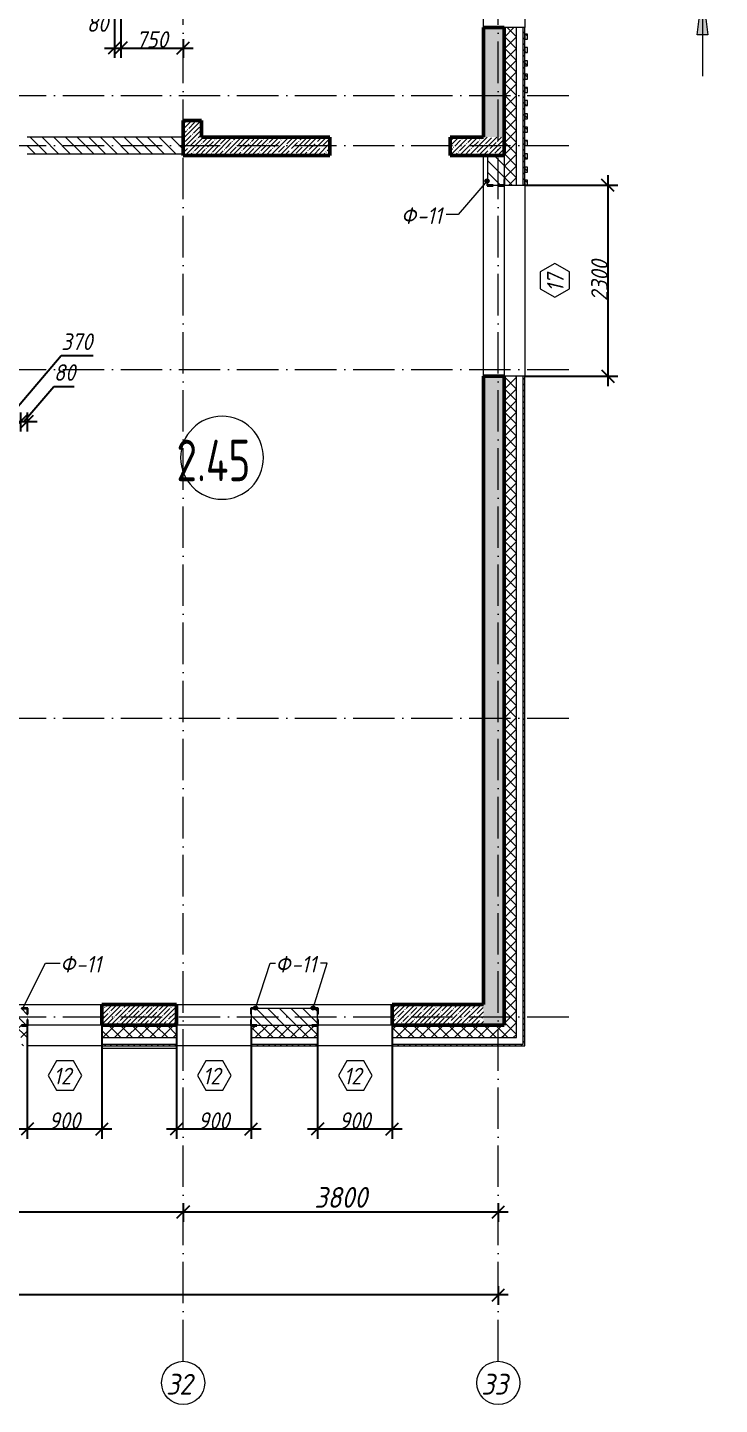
# Model space of a CAD drawing. Header units: millimetres. Extents: x -6064 to 178764, y -5836 to 29924.
# Drawn here: x 119333 to 127677, y -4670 to 11921 of the extents above; entities that cross this region are included whole.
import ezdxf

# ---------------------------------------------------------------- set-up
doc = ezdxf.new("R2010")
doc.units = ezdxf.units.MM
doc.linetypes.add('01 Штриховая _4 мм_', pattern=[600, 350, -250])
doc.linetypes.add('50_200_ШТРИХ_1Т_ш5_п1_п1_', pattern=[700, 500, -100, 0, -100])
doc.layers.add('A-ANNO-DIMS', color=7, linetype='Continuous')
for name, color, linetype, lineweight in [('A-AREA-IDEN', 7, 'Continuous', 9), ('A-GENM-1', 7, 'Continuous', 25), ('A-GENM-IDEN', 7, 'Continuous', 9), ('A-GLAZ-IDEN', 7, 'Continuous', 9), ('A-WALL', 7, 'Continuous', 5), ('A-WALL-3', 7, 'Continuous', 50), ('A-WALL-4', 7, 'Continuous', 9), ('A-WALL-FNSH-1', 7, 'Continuous', 9), ('A-WALL-FNSH-5', 7, 'Continuous', 5), ('A-WALL-PATT-1', 7, 'Continuous', 5), ('G-ANNO-SYMB-1', 7, '01 Штриховая _4 мм_', 9), ('I-WALL', 7, 'Continuous', 5), ('S-COLS-1', 7, 'Continuous', 5), ('S-COLS-2', 7, 'Continuous', 50), ('Оси', 7, 'Continuous', 9), ('Оси-1', 7, '50_200_ШТРИХ_1Т_ш5_п1_п1_', 9)]:
    doc.layers.add(name, color=color, linetype=linetype, lineweight=lineweight)
for name, color, linetype, lineweight, true_color in [('A-WALL-1', 7, 'Continuous', 13, 0xce0000), ('A-WALL-2', 7, 'Continuous', 5, 0xce0000), ('A-WALL-FNSH-2', 7, 'Continuous', 13, 0xce0000), ('A-WALL-PATT-2', 7, 'Continuous', 5, 0xce0000)]:
    doc.layers.add(name, color=color, linetype=linetype, lineweight=lineweight, true_color=true_color)
doc.styles.add('ISOCPEUR_I', font='isocpeui.ttf', dxfattribs={"width": 0.9, "height": 250})
doc.styles.add('ISOCPEUR_I_2', font='isocpeui.ttf', dxfattribs={"width": 0.9, "height": 200})
doc.styles.add('СПДС', font='ГОСТ тип А.ttf', dxfattribs={"width": 0.9})
doc.dimstyles.new('ISO-2_0_0_9К_СРЕДНИЙ', dxfattribs={"dimscale": 304.8, "dimtxt": 199.196235, "dimasz": 0.492126, "dimexe": 0.393701, "dimexo": 0, "dimgap": 0, "dimtad": 1, "dimdec": 0, "dimzin": 0, "dimdsep": 46, "dimtxsty": 'ISOCPEUR_I_2', "dimblk1": 'OBLIQUE', "dimblk2": 'OBLIQUE', "dimsah": 1, "dimcen": 0.09, "dimdle": 0.393701, "dimazin": 0, "dimtfac": 1, "dimtdec": 4, "dimtix": 1, "dimtmove": 1, "dimatfit": 3, "dimfxl": 1, "dimtvp": 1, "dimtolj": 1, "dimtzin": 0, "dimarcsym": 2})
doc.dimstyles.new('ISO-2_0_0_9К_СРЕДНИЙ_2', dxfattribs={"dimscale": 304.8, "dimtxt": 199.196235, "dimasz": 0.492126, "dimexe": 0.393701, "dimexo": 0, "dimgap": 0, "dimtad": 1, "dimdec": 0, "dimzin": 0, "dimdsep": 46, "dimtxsty": 'ISOCPEUR_I_2', "dimblk1": 'OBLIQUE', "dimblk2": 'OBLIQUE', "dimsah": 1, "dimcen": 0.09, "dimdle": 0.393701, "dimazin": 0, "dimtfac": 1, "dimtdec": 4, "dimtix": 1, "dimtmove": 0, "dimatfit": 3, "dimfxl": 1, "dimtvp": 1, "dimtolj": 1, "dimtzin": 0, "dimarcsym": 2})
doc.dimstyles.new('ISO-2_5_0_9К_БОЛЬШОЙ__с_подложкой_', dxfattribs={"dimscale": 304.8, "dimtxt": 248.995294, "dimasz": 0.492126, "dimexe": 0.393701, "dimexo": 0, "dimgap": 0.164042, "dimtad": 1, "dimdec": 0, "dimzin": 0, "dimdsep": 46, "dimtxsty": 'ISOCPEUR_I', "dimblk1": 'OBLIQUE', "dimblk2": 'OBLIQUE', "dimsah": 1, "dimcen": 0.09, "dimdle": 0.393701, "dimazin": 0, "dimtfac": 1, "dimtdec": 4, "dimtix": 1, "dimtmove": 0, "dimatfit": 3, "dimfxl": 1, "dimtvp": 1, "dimtfill": 1, "dimtolj": 1, "dimtzin": 0, "dimarcsym": 2})
doc.dimstyles.new('ISO-2_5_0_9К_БОЛЬШОЙ__с_подложкой__2', dxfattribs={"dimscale": 304.8, "dimtxt": 248.995294, "dimasz": 0.492126, "dimexe": 0.393701, "dimexo": 0, "dimgap": 0.164042, "dimtad": 1, "dimdec": 0, "dimzin": 0, "dimdsep": 46, "dimtxsty": 'ISOCPEUR_I', "dimblk1": 'OBLIQUE', "dimblk2": 'OBLIQUE', "dimsah": 1, "dimcen": 0.09, "dimdle": 0.393701, "dimazin": 0, "dimtfac": 1, "dimtdec": 4, "dimtix": 1, "dimtmove": 2, "dimatfit": 3, "dimfxl": 1, "dimtvp": 1, "dimtfill": 1, "dimtolj": 1, "dimtzin": 0, "dimarcsym": 2})
pattern_1 = [(135, (0, 0), (-70.71068, -70.71068), [])]
pattern_2 = [(135, (0, 0), (-35.35534, -35.35534), [])]
pattern_3 = [(45, (0, 0), (-70.71068, 70.71068), []), (135, (0, 0), (-70.71068, -70.71068), [])]
pattern_4 = [(45, (0, 0), (-57.024626, 57.024626), []), (45, (57.025, 0), (-57.024626, 57.024626), [100.806, -20.161, 3.353, -16.808])]

# ---------------------------------------------------------------- blocks, each defined once
blk = doc.blocks.new('Фахверк_СКБ_Уголок - Ф-11_200х2500 h-28441216-АР1_1_Кладочный план 2 этажа')
at = {"layer": 'A-GENM-1'}
for p, q in [((200, 156), (125, 156)), ((125, 156), (125, 81)), ((125, 81), (131, 81)), ((131, 19), (125, 19)), ((125, 19), (125, -56)), ((131, 81), (131, 150)), ((131, 150), (200, 150)), ((131, -50), (131, 19)), ((200, 150), (200, 156)), ((125, -56), (200, -56)), ((200, -50), (131, -50)), ((200, -56), (200, -50))]:
    blk.add_line(p, q, dxfattribs=at)
blk = doc.blocks.new('Ось сетки - Круг_Ø6_00__ISO-2_5_0_9K_ кружки поменьше-23056867-АР1_1_Кладочный план 2 этажа')
at = {"layer": 'Оси'}
blk.add_circle((0, 0), 2.6, dxfattribs=at)
blk = doc.blocks.new('Разрез - Концевая часть разреза пр_-17661887-АР1_1_Кладочный план 2 этажа')
at = {"layer": 'G-ANNO-SYMB-1'}
for points in [[(0, 0.5), (0, -0.5), (-9, -0.5), (-9, 0.5)], [(-6.29, -5.5), (-7.61, -5.5), (-6.95, -0.5)]]:
    blk.add_hatch(color=256, dxfattribs=at).paths.add_polyline_path(points, flags=0)
for p, q in [((0, 0.5), (-9, 0.5)), ((-9, 0.5), (-9, -0.5)), ((0, -0.5), (0, 0.5)), ((-9, -0.5), (0, -0.5)), ((-6.95, -0.5), (-7.61, -5.5)), ((-6.95, -0.5), (-6.95, -10.5)), ((-6.29, -5.5), (-6.95, -0.5)), ((-7.61, -5.5), (-6.29, -5.5))]:
    blk.add_line(p, q, dxfattribs=at)
blk = doc.blocks.new('_Oblique')
at = {"color": 0, "linetype": 'ByBlock', "lineweight": -2}
blk.add_line((-0.5, -0.5), (0.5, 0.5), dxfattribs=at)
blk = doc.blocks.new('DIMBLOCK37-АР1_1_Кладочный план 2 этажа')
at = {"layer": 'A-ANNO-DIMS', "color": 0, "lineweight": -2, "transparency": 16777216}
for p, q in [((119065, 7175), (119740, 7968)), ((119740, 7968), (120123, 7968)), ((118760, 7175), (119370, 7175)), ((118880, 7281), (118880, 7055)), ((119250, 7281), (119250, 7055))]:
    blk.add_line(p, q, dxfattribs=at)
at = {"layer": 'Defpoints', "color": 0, "transparency": 16777216}
for p in [(118880, 7281), (119250, 7281), (119250, 7175)]:
    blk.add_point(p, dxfattribs=at)
at = {"layer": 'A-ANNO-DIMS', "color": 0, "lineweight": -2, "transparency": 16777216, "xscale": 150, "yscale": 150, "zscale": 150, "rotation": 180}
blk.add_blockref('_Oblique', (118880, 7175), dxfattribs=at)
at = {"layer": 'A-ANNO-DIMS', "color": 0, "lineweight": -2, "transparency": 16777216, "xscale": 150, "yscale": 150, "zscale": 150}
blk.add_blockref('_Oblique', (119250, 7175), dxfattribs=at)
at = {"layer": 'A-ANNO-DIMS', "color": 0, "transparency": 16777216, "insert": (119740, 8235), "char_height": 200, "width": 455.09, "attachment_point": 1, "line_spacing_factor": 1.149209, "style": 'ISOCPEUR_I_2'}
blk.add_mtext('\\A1;370', dxfattribs=at)
blk = doc.blocks.new('DIMBLOCK38-АР1_1_Кладочный план 2 этажа')
at = {"layer": 'A-ANNO-DIMS', "color": 0, "lineweight": -2, "transparency": 16777216}
for p, q in [((119290, 7175), (119651, 7597)), ((119651, 7597), (119895, 7597)), ((119130, 7175), (119450, 7175)), ((119250, 7281), (119250, 7055)), ((119330, 7281), (119330, 7055))]:
    blk.add_line(p, q, dxfattribs=at)
at = {"layer": 'Defpoints', "color": 0, "transparency": 16777216}
for p in [(119250, 7281), (119330, 7281), (119330, 7175)]:
    blk.add_point(p, dxfattribs=at)
at = {"layer": 'A-ANNO-DIMS', "color": 0, "lineweight": -2, "transparency": 16777216, "xscale": 150, "yscale": 150, "zscale": 150, "rotation": 180}
blk.add_blockref('_Oblique', (119250, 7175), dxfattribs=at)
at = {"layer": 'A-ANNO-DIMS', "color": 0, "lineweight": -2, "transparency": 16777216, "xscale": 150, "yscale": 150, "zscale": 150}
blk.add_blockref('_Oblique', (119330, 7175), dxfattribs=at)
at = {"layer": 'A-ANNO-DIMS', "color": 0, "transparency": 16777216, "insert": (119651, 7864), "char_height": 200, "width": 303.39, "attachment_point": 1, "line_spacing_factor": 1.149209, "style": 'ISOCPEUR_I_2'}
blk.add_mtext('\\A1;80', dxfattribs=at)
blk = doc.blocks.new('DIMBLOCK167-АР1_1_Кладочный план 2 этажа')
at = {"layer": 'A-ANNO-DIMS', "color": 0, "lineweight": -2, "transparency": 16777216}
for p, q in [((115960, -2244), (115960, -2470)), ((121210, -2244), (121210, -2470)), ((115840, -2350), (121330, -2350))]:
    blk.add_line(p, q, dxfattribs=at)
at = {"layer": 'Defpoints', "color": 0, "transparency": 16777216}
for p in [(115960, -2244), (121210, -2244), (121210, -2350)]:
    blk.add_point(p, dxfattribs=at)
at = {"layer": 'A-ANNO-DIMS', "color": 0, "lineweight": -2, "transparency": 16777216, "xscale": 150, "yscale": 150, "zscale": 150, "rotation": 180}
blk.add_blockref('_Oblique', (115960, -2350), dxfattribs=at)
at = {"layer": 'A-ANNO-DIMS', "color": 0, "lineweight": -2, "transparency": 16777216, "xscale": 150, "yscale": 150, "zscale": 150}
blk.add_blockref('_Oblique', (121210, -2350), dxfattribs=at)
at = {"layer": 'A-ANNO-DIMS', "color": 0, "transparency": 16777216, "insert": (118585, -2175), "char_height": 250, "width": 758.48, "attachment_point": 5, "style": 'ISOCPEUR_I', "bg_fill": 3, "box_fill_scale": 1.1, "bg_fill_color": 256, "bg_fill_true_color": 13158600, "bg_fill_transparency": 0}
blk.add_mtext('\\A1;5250', dxfattribs=at)
blk = doc.blocks.new('DIMBLOCK168-АР1_1_Кладочный план 2 этажа')
at = {"layer": 'A-ANNO-DIMS', "color": 0, "lineweight": -2, "transparency": 16777216}
for p, q in [((121210, -2244), (121210, -2470)), ((125010, -2244), (125010, -2470)), ((121090, -2350), (125130, -2350))]:
    blk.add_line(p, q, dxfattribs=at)
at = {"layer": 'Defpoints', "color": 0, "transparency": 16777216}
for p in [(121210, -2244), (125010, -2244), (125010, -2350)]:
    blk.add_point(p, dxfattribs=at)
at = {"layer": 'A-ANNO-DIMS', "color": 0, "lineweight": -2, "transparency": 16777216, "xscale": 150, "yscale": 150, "zscale": 150, "rotation": 180}
blk.add_blockref('_Oblique', (121210, -2350), dxfattribs=at)
at = {"layer": 'A-ANNO-DIMS', "color": 0, "lineweight": -2, "transparency": 16777216, "xscale": 150, "yscale": 150, "zscale": 150}
blk.add_blockref('_Oblique', (125010, -2350), dxfattribs=at)
at = {"layer": 'A-ANNO-DIMS', "color": 0, "transparency": 16777216, "insert": (123110, -2175), "char_height": 250, "width": 758.48, "attachment_point": 5, "style": 'ISOCPEUR_I', "bg_fill": 3, "box_fill_scale": 1.1, "bg_fill_color": 256, "bg_fill_true_color": 13158600, "bg_fill_transparency": 0}
blk.add_mtext('\\A1;3800', dxfattribs=at)
blk = doc.blocks.new('DIMBLOCK169-АР1_1_Кладочный план 2 этажа')
at = {"layer": 'A-ANNO-DIMS', "color": 0, "lineweight": -2, "transparency": 16777216}
for p, q in [((110, -3244), (110, -3470)), ((125010, -3244), (125010, -3470)), ((-10, -3350), (60786, -3350)), ((125130, -3350), (61788, -3350))]:
    blk.add_line(p, q, dxfattribs=at)
at = {"layer": 'Defpoints', "color": 0, "transparency": 16777216}
for p in [(110, -3244), (125010, -3244), (125010, -3350)]:
    blk.add_point(p, dxfattribs=at)
at = {"layer": 'A-ANNO-DIMS', "color": 0, "lineweight": -2, "transparency": 16777216, "xscale": 150, "yscale": 150, "zscale": 150, "rotation": 180}
blk.add_blockref('_Oblique', (110, -3350), dxfattribs=at)
at = {"layer": 'A-ANNO-DIMS', "color": 0, "lineweight": -2, "transparency": 16777216, "xscale": 150, "yscale": 150, "zscale": 150}
blk.add_blockref('_Oblique', (125010, -3350), dxfattribs=at)
at = {"layer": 'A-ANNO-DIMS', "color": 0, "transparency": 16777216, "insert": (60735, -2973), "char_height": 250, "width": 1103.24, "attachment_point": 1, "line_spacing_factor": 1.149209, "style": 'ISOCPEUR_I', "bg_fill": 3, "box_fill_scale": 1.1, "bg_fill_color": 256, "bg_fill_true_color": 13158600, "bg_fill_transparency": 0}
blk.add_mtext('\\A1;124900', dxfattribs=at)
blk = doc.blocks.new('DIMBLOCK306-АР1_1_Кладочный план 2 этажа')
at = {"layer": 'A-ANNO-DIMS', "color": 0, "lineweight": -2, "transparency": 16777216}
for p, q in [((119330, -100), (119330, -1470)), ((120230, -100), (120230, -1470)), ((119210, -1350), (120350, -1350))]:
    blk.add_line(p, q, dxfattribs=at)
at = {"layer": 'Defpoints', "color": 0, "transparency": 16777216}
for p in [(119330, -100), (120230, -100), (120230, -1350)]:
    blk.add_point(p, dxfattribs=at)
at = {"layer": 'A-ANNO-DIMS', "color": 0, "lineweight": -2, "transparency": 16777216, "xscale": 150, "yscale": 150, "zscale": 150, "rotation": 180}
blk.add_blockref('_Oblique', (119330, -1350), dxfattribs=at)
at = {"layer": 'A-ANNO-DIMS', "color": 0, "lineweight": -2, "transparency": 16777216, "xscale": 150, "yscale": 150, "zscale": 150}
blk.add_blockref('_Oblique', (120230, -1350), dxfattribs=at)
at = {"layer": 'A-ANNO-DIMS', "color": 0, "transparency": 16777216, "insert": (119780, -1250), "char_height": 200, "width": 455.09, "attachment_point": 5, "style": 'ISOCPEUR_I_2'}
blk.add_mtext('\\A1;900', dxfattribs=at)
blk = doc.blocks.new('DIMBLOCK307-АР1_1_Кладочный план 2 этажа')
at = {"layer": 'A-ANNO-DIMS', "color": 0, "lineweight": -2, "transparency": 16777216}
for p, q in [((121130, -100), (121130, -1470)), ((122030, -100), (122030, -1470)), ((121010, -1350), (122150, -1350))]:
    blk.add_line(p, q, dxfattribs=at)
at = {"layer": 'Defpoints', "color": 0, "transparency": 16777216}
for p in [(121130, -100), (122030, -100), (122030, -1350)]:
    blk.add_point(p, dxfattribs=at)
at = {"layer": 'A-ANNO-DIMS', "color": 0, "lineweight": -2, "transparency": 16777216, "xscale": 150, "yscale": 150, "zscale": 150, "rotation": 180}
blk.add_blockref('_Oblique', (121130, -1350), dxfattribs=at)
at = {"layer": 'A-ANNO-DIMS', "color": 0, "lineweight": -2, "transparency": 16777216, "xscale": 150, "yscale": 150, "zscale": 150}
blk.add_blockref('_Oblique', (122030, -1350), dxfattribs=at)
at = {"layer": 'A-ANNO-DIMS', "color": 0, "transparency": 16777216, "insert": (121580, -1250), "char_height": 200, "width": 455.09, "attachment_point": 5, "style": 'ISOCPEUR_I_2'}
blk.add_mtext('\\A1;900', dxfattribs=at)
blk = doc.blocks.new('DIMBLOCK308-АР1_1_Кладочный план 2 этажа')
at = {"layer": 'A-ANNO-DIMS', "color": 0, "lineweight": -2, "transparency": 16777216}
for p, q in [((122830, -100), (122830, -1470)), ((123730, -100), (123730, -1470)), ((122710, -1350), (123850, -1350))]:
    blk.add_line(p, q, dxfattribs=at)
at = {"layer": 'Defpoints', "color": 0, "transparency": 16777216}
for p in [(122830, -100), (123730, -100), (123730, -1350)]:
    blk.add_point(p, dxfattribs=at)
at = {"layer": 'A-ANNO-DIMS', "color": 0, "lineweight": -2, "transparency": 16777216, "xscale": 150, "yscale": 150, "zscale": 150, "rotation": 180}
blk.add_blockref('_Oblique', (122830, -1350), dxfattribs=at)
at = {"layer": 'A-ANNO-DIMS', "color": 0, "lineweight": -2, "transparency": 16777216, "xscale": 150, "yscale": 150, "zscale": 150}
blk.add_blockref('_Oblique', (123730, -1350), dxfattribs=at)
at = {"layer": 'A-ANNO-DIMS', "color": 0, "transparency": 16777216, "insert": (123280, -1250), "char_height": 200, "width": 455.09, "attachment_point": 5, "style": 'ISOCPEUR_I_2'}
blk.add_mtext('\\A1;900', dxfattribs=at)
blk = doc.blocks.new('DIMBLOCK309-АР1_1_Кладочный план 2 этажа')
at = {"layer": 'A-ANNO-DIMS', "color": 0, "lineweight": -2, "transparency": 16777216}
for p, q in [((126330, 10140), (126330, 7600)), ((125334, 10020), (126450, 10020)), ((125334, 7720), (126450, 7720))]:
    blk.add_line(p, q, dxfattribs=at)
at = {"layer": 'Defpoints', "color": 0, "transparency": 16777216}
for p in [(125334, 10020), (125334, 7720), (126330, 7720)]:
    blk.add_point(p, dxfattribs=at)
at = {"layer": 'A-ANNO-DIMS', "color": 0, "lineweight": -2, "transparency": 16777216, "xscale": 150, "yscale": 150, "zscale": 150}
for p, rotation in [((126330, 10020), 90), ((126330, 7720), 270)]:
    blk.add_blockref('_Oblique', p, dxfattribs=dict(at, rotation=rotation))
at = {"layer": 'A-ANNO-DIMS', "color": 0, "transparency": 16777216, "insert": (126230, 8870), "char_height": 200, "width": 606.78, "attachment_point": 5, "rotation": 90, "style": 'ISOCPEUR_I_2'}
blk.add_mtext('\\A1;2300', dxfattribs=at)
blk = doc.blocks.new('DIMBLOCK312-АР1_1_Кладочный план 2 этажа')
at = {"layer": 'A-ANNO-DIMS', "color": 0, "lineweight": -2, "transparency": 16777216}
for p, q in [((120380, 12450), (120380, 11554)), ((120460, 12447), (120460, 11554)), ((120260, 11674), (120580, 11674))]:
    blk.add_line(p, q, dxfattribs=at)
at = {"layer": 'Defpoints', "color": 0, "transparency": 16777216}
for p in [(120380, 12450), (120460, 12447), (120460, 11674)]:
    blk.add_point(p, dxfattribs=at)
at = {"layer": 'A-ANNO-DIMS', "color": 0, "lineweight": -2, "transparency": 16777216, "xscale": 150, "yscale": 150, "zscale": 150, "rotation": 180}
blk.add_blockref('_Oblique', (120380, 11674), dxfattribs=at)
at = {"layer": 'A-ANNO-DIMS', "color": 0, "lineweight": -2, "transparency": 16777216, "xscale": 150, "yscale": 150, "zscale": 150}
blk.add_blockref('_Oblique', (120460, 11674), dxfattribs=at)
at = {"layer": 'A-ANNO-DIMS', "color": 0, "transparency": 16777216, "insert": (120048, 12069), "char_height": 200, "width": 303.39, "attachment_point": 1, "line_spacing_factor": 1.149209, "style": 'ISOCPEUR_I_2'}
blk.add_mtext('\\A1;80', dxfattribs=at)
blk = doc.blocks.new('DIMBLOCK313-АР1_1_Кладочный план 2 этажа')
at = {"layer": 'A-ANNO-DIMS', "color": 0, "lineweight": -2, "transparency": 16777216}
for p, q in [((120460, 12447), (120460, 11554)), ((121210, 11780), (121210, 11554)), ((120340, 11674), (121330, 11674))]:
    blk.add_line(p, q, dxfattribs=at)
at = {"layer": 'Defpoints', "color": 0, "transparency": 16777216}
for p in [(120460, 12447), (121210, 11780), (121210, 11674)]:
    blk.add_point(p, dxfattribs=at)
at = {"layer": 'A-ANNO-DIMS', "color": 0, "lineweight": -2, "transparency": 16777216, "xscale": 150, "yscale": 150, "zscale": 150, "rotation": 180}
blk.add_blockref('_Oblique', (120460, 11674), dxfattribs=at)
at = {"layer": 'A-ANNO-DIMS', "color": 0, "lineweight": -2, "transparency": 16777216, "xscale": 150, "yscale": 150, "zscale": 150}
blk.add_blockref('_Oblique', (121210, 11674), dxfattribs=at)
at = {"layer": 'A-ANNO-DIMS', "color": 0, "transparency": 16777216, "insert": (120835, 11776), "char_height": 200, "width": 455.09, "attachment_point": 5, "style": 'ISOCPEUR_I_2'}
blk.add_mtext('\\A1;750', dxfattribs=at)
blk = doc.blocks.new('AAR_СКБ_Марка_Окна_Перемычка и проем - Марка проема-25443838-АР1_1_Кладочный план 2 этажа')
at = {"layer": 'A-GLAZ-IDEN'}
for p, q in [((-0.97, -0.98), (-1.99, -2.75)), ((1.07, -0.98), (-0.97, -0.98)), ((2.09, -2.75), (1.07, -0.98)), ((-1.99, -2.75), (-0.97, -4.51)), ((1.07, -4.51), (2.09, -2.75)), ((-0.97, -4.51), (1.07, -4.51))]:
    blk.add_line(p, q, dxfattribs=at)
blk = doc.blocks.new('Марка_Помещения - Номер-25198446-Объем проектирования 2 этажа')
at = {"layer": 'A-AREA-IDEN'}
for start, end in [(360, 180), (180, 360)]:
    blk.add_arc((0, 0), 2.5, start, end, dxfattribs=at)

msp = doc.modelspace()

# ---------------------------------------------------------------- hatches: boundary and pattern name
at = {"layer": 'A-GENM-IDEN'}
h = msp.add_hatch(color=256, dxfattribs=at)
edge = h.paths.add_edge_path(flags=0)
edge.add_arc((124874, 10072.3), 25, 0, 360)
h = msp.add_hatch(color=256, dxfattribs=at)
edge = h.paths.add_edge_path(flags=0)
edge.add_arc((122082.3, 106), 25, 0, 360)
h = msp.add_hatch(color=256, dxfattribs=at)
edge = h.paths.add_edge_path(flags=0)
edge.add_arc((122777.7, 106), 25, 0, 360)
at = {"layer": 'A-WALL-PATT-1'}
h = msp.add_hatch(dxfattribs=at)
h.set_pattern_fill('FP_23', color=256, style=0, pattern_type=2)
h.set_pattern_definition(pattern_2)
h.paths.add_polyline_path([(125310, -350), (125330, -350), (125330, 7720), (125310, 7720), (125310, -330)], flags=0)
h.paths.add_polyline_path([(125330, 10020), (125330, 11920), (125310, 11920), (125310, 10020)], flags=0)
h.paths.add_polyline_path([(125310, 13120), (125330, 13120), (125330, 21630), (125310, 21630), (125310, 17238.8)], flags=0)
h = msp.add_hatch(dxfattribs=at)
h.set_pattern_fill('FP_7', color=256, style=0, pattern_type=2)
h.set_pattern_definition(pattern_4)
h.paths.add_polyline_path([(125080, 10600), (125080, 11920), (124830, 11920), (124830, 10600)], flags=0)
h.paths.add_polyline_path([(124830, 13120), (125080, 13120), (125080, 21400), (124830, 21400), (124830, 17238.8)], flags=0)
h = msp.add_hatch(dxfattribs=at)
h.set_pattern_fill('FP_11', color=256, style=0, pattern_type=2)
h.set_pattern_definition(pattern_3)
h.paths.add_polyline_path([(125080, -250), (125230, -250), (125230, 7720), (125080, 7720), (125080, -100)], flags=0)
h.paths.add_polyline_path([(125230, 10020), (125230, 11920), (125080, 11920), (125080, 10089), (125086, 10089), (125086, 10020)], flags=0)
h.paths.add_polyline_path([(125230, 13120), (125230, 21400), (125080, 21400), (125080, 13120)], flags=0)
h = msp.add_hatch(dxfattribs=at)
h.set_pattern_fill('FP_7', color=256, style=0, pattern_type=2)
h.set_pattern_definition(pattern_4)
h.paths.add_polyline_path([(121430, 10600), (121430, 10800), (121210, 10800), (121210, 10600)], flags=0)
h.paths.add_polyline_path([(121430, 12250), (121430, 13400), (121210, 13400), (121210, 12250)], flags=0)
h = msp.add_hatch(dxfattribs=at)
h.set_pattern_fill('FP_23', color=256, style=0, pattern_type=2)
h.set_pattern_definition(pattern_2)
h.paths.add_polyline_path([(125330, 11780), (125360, 11780), (125360, 11840), (125330, 11840)], flags=0)
h = msp.add_hatch(dxfattribs=at)
h.set_pattern_fill('FP_23', color=256, style=0, pattern_type=2)
h.set_pattern_definition(pattern_2)
h.paths.add_polyline_path([(125330, 11620), (125360, 11620), (125360, 11680), (125330, 11680)], flags=0)
h = msp.add_hatch(dxfattribs=at)
h.set_pattern_fill('FP_23', color=256, style=0, pattern_type=2)
h.set_pattern_definition(pattern_2)
h.paths.add_polyline_path([(125330, 11460), (125360, 11460), (125360, 11520), (125330, 11520)], flags=0)
h = msp.add_hatch(dxfattribs=at)
h.set_pattern_fill('FP_23', color=256, style=0, pattern_type=2)
h.set_pattern_definition(pattern_2)
h.paths.add_polyline_path([(125330, 11300), (125360, 11300), (125360, 11360), (125330, 11360)], flags=0)
h = msp.add_hatch(dxfattribs=at)
h.set_pattern_fill('FP_23', color=256, style=0, pattern_type=2)
h.set_pattern_definition(pattern_2)
h.paths.add_polyline_path([(125330, 11140), (125360, 11140), (125360, 11200), (125330, 11200)], flags=0)
h = msp.add_hatch(dxfattribs=at)
h.set_pattern_fill('FP_23', color=256, style=0, pattern_type=2)
h.set_pattern_definition(pattern_2)
h.paths.add_polyline_path([(125330, 10980), (125360, 10980), (125360, 11040), (125330, 11040)], flags=0)
h = msp.add_hatch(dxfattribs=at)
h.set_pattern_fill('FP_23', color=256, style=0, pattern_type=2)
h.set_pattern_definition(pattern_2)
h.paths.add_polyline_path([(125330, 10820), (125360, 10820), (125360, 10880), (125330, 10880)], flags=0)
h = msp.add_hatch(dxfattribs=at)
h.set_pattern_fill('FP_23', color=256, style=0, pattern_type=2)
h.set_pattern_definition(pattern_2)
h.paths.add_polyline_path([(125330, 10660), (125360, 10660), (125360, 10720), (125330, 10720)], flags=0)
h = msp.add_hatch(dxfattribs=at)
h.set_pattern_fill('FP_7', color=256, style=0, pattern_type=2)
h.set_pattern_definition(pattern_4)
h.paths.add_polyline_path([(125080, 10380), (125080, 10600), (124430, 10600), (124430, 10380)], flags=0)
h.paths.add_polyline_path([(121210, 10380), (122980, 10380), (122980, 10600), (121210, 10600)], flags=0)
h = msp.add_hatch(dxfattribs=at)
h.set_pattern_fill('FP_23', color=256, style=0, pattern_type=2)
h.set_pattern_definition(pattern_2)
h.paths.add_polyline_path([(125330, 10500), (125360, 10500), (125360, 10560), (125330, 10560)], flags=0)
h = msp.add_hatch(dxfattribs=at)
h.set_pattern_fill('FP_23', color=256, style=0, pattern_type=2)
h.set_pattern_definition(pattern_2)
h.paths.add_polyline_path([(125330, 10340), (125360, 10340), (125360, 10400), (125330, 10400)], flags=0)
h = msp.add_hatch(dxfattribs=at)
h.set_pattern_fill('FP_23', color=256, style=0, pattern_type=2)
h.set_pattern_definition(pattern_2)
h.paths.add_polyline_path([(125330, 10180), (125360, 10180), (125360, 10240), (125330, 10240)], flags=0)
h = msp.add_hatch(dxfattribs=at)
h.set_pattern_fill('FP_23', color=256, style=0, pattern_type=2)
h.set_pattern_definition(pattern_2)
h.paths.add_polyline_path([(125330, 10020), (125360, 10020), (125360, 10080), (125330, 10080)], flags=0)
h = msp.add_hatch(dxfattribs=at)
h.set_pattern_fill('FP_7', color=256, style=0, pattern_type=2)
h.set_pattern_definition(pattern_4)
h.paths.add_polyline_path([(124830, -100), (125080, -100), (125080, 7720), (124830, 7720), (124830, 110.9)], flags=0)
h = msp.add_hatch(dxfattribs=at)
h.set_pattern_fill('FP_7', color=256, style=0, pattern_type=2)
h.set_pattern_definition(pattern_4)
h.paths.add_polyline_path([(124013.9, -100), (124830, -100), (124830, 150), (123730, 150), (123730, -100)], flags=0)
h = msp.add_hatch(dxfattribs=at)
h.set_pattern_fill('FP_11', color=256, style=0, pattern_type=2)
h.set_pattern_definition(pattern_3)
h.paths.add_polyline_path([(124013.9, -250), (125080, -250), (125080, -100), (123730, -100), (123730, -250)], flags=0)
h.paths.add_polyline_path([(115617, -250), (115630, -250), (115629.5, -106), (115561, -106), (115561, -100), (114649, -100), (114649, -106), (114580, -106), (114580, -250), (115561, -250)], flags=0)
h.paths.add_polyline_path([(119261, -250), (119330, -250), (119329.5, -106), (119261, -106), (119261, -100), (117930, -100), (117930, -250)], flags=0)
h.paths.add_polyline_path([(120230, -250), (121130, -250), (121130, -100), (120230, -100)], flags=0)
h.paths.add_polyline_path([(122030, -250), (122830, -250), (122829.5, -106), (122761, -106), (122761, -100), (122099, -100), (122099, -106), (122030, -106)], flags=0)
h.paths.add_polyline_path([(108030, -250), (108030, -100), (107130, -100), (107130, -250)], flags=0)
h.paths.add_polyline_path([(103780, -250), (104830, -250), (104829.5, -106), (104761, -106), (104761, -100), (103849, -100), (103849, -106), (103780, -106)], flags=0)
h.paths.add_polyline_path([(110161, -250), (110230, -250), (110229.5, -106), (110161, -106), (110161, -100), (108999, -100), (108999, -106), (108930, -106), (108930, -250), (108999, -250)], flags=0)
h.paths.add_polyline_path([(102880, -250), (102879.5, -106), (102811, -106), (102811, -100), (100899, -100), (100899, -106), (100830, -106), (100830, -250), (102562.2, -250)], flags=0)
h.paths.add_polyline_path([(112530, -250), (113680, -250), (113679.5, -106), (113611, -106), (113611, -100), (112530, -100)], flags=0)
h.paths.add_polyline_path([(99930, -250), (99930, -100), (99030, -100), (99030, -250), (99497.7, -250)], flags=0)
h.paths.add_polyline_path([(89210, -250), (91030, -250), (91030, -100), (89210, -100)], flags=0)
h.paths.add_polyline_path([(92730, -250), (92729.5, -106), (92661, -106), (92661, -100), (91999, -100), (91999, -106), (91930, -106), (91930, -250), (91999, -250)], flags=0)
h.paths.add_polyline_path([(96730, -250), (96729.5, -106), (96661, -106), (96661, -100), (95749, -100), (95749, -106), (95680, -106), (95680, -250), (96717, -250)], flags=0)
h.paths.add_polyline_path([(93630, -250), (94780, -250), (94779.5, -106), (94711, -106), (94711, -100), (93630, -100)], flags=0)
h = msp.add_hatch(dxfattribs=at)
h.set_pattern_fill('FP_23', color=256, style=0, pattern_type=2)
h.set_pattern_definition(pattern_2)
h.paths.add_polyline_path([(125310, -350), (125310, -330), (123730, -330), (123730, -350), (125230, -350)], flags=0)
h.paths.add_polyline_path([(113680, -350), (113680, -330), (112530, -330), (112530, -350), (113288, -350)], flags=0)
h.paths.add_polyline_path([(114580, -350), (115630, -350), (115630, -330), (114580, -330)], flags=0)
h.paths.add_polyline_path([(117930, -350), (119330, -350), (119330, -330), (117930, -330)], flags=0)
h.paths.add_polyline_path([(122481.6, -350), (122830, -350), (122830, -330), (122030, -330), (122030, -350)], flags=0)
h.paths.add_polyline_path([(120230, -350), (121130, -350), (121130, -330), (120230, -330)], flags=0)
h.paths.add_polyline_path([(100830, -350), (102880, -350), (102880, -330), (100830, -330)], flags=0)
h.paths.add_polyline_path([(99930, -350), (99930, -330), (99030, -330), (99030, -350), (99497.7, -350)], flags=0)
h.paths.add_polyline_path([(96730, -350), (96730, -330), (95680, -330), (95680, -350), (96433.1, -350)], flags=0)
h.paths.add_polyline_path([(93630, -350), (94780, -350), (94780, -330), (93630, -330)], flags=0)
h.paths.add_polyline_path([(103780, -350), (104830, -350), (104830, -330), (103780, -330)], flags=0)
h.paths.add_polyline_path([(91930, -350), (92730, -350), (92730, -330), (91930, -330)], flags=0)
h.paths.add_polyline_path([(91030, -350), (91030, -330), (89110, -330), (89110, -350), (90304.1, -350)], flags=0)
h.paths.add_polyline_path([(108030, -350), (108030, -330), (107130, -330), (107130, -350)], flags=0)
h.paths.add_polyline_path([(108930, -350), (110230, -350), (110230, -330), (108930, -330)], flags=0)
at = {"layer": 'A-WALL-PATT-2'}
h = msp.add_hatch(dxfattribs=at)
h.set_pattern_fill('FP_22', color=256, style=0, pattern_type=2)
h.set_pattern_definition(pattern_1)
h.paths.add_polyline_path([(119330, 10400), (121210, 10400), (121210, 10600), (119330, 10600)], flags=0)
h = msp.add_hatch(dxfattribs=at)
h.set_pattern_fill('FP_22', color=256, style=0, pattern_type=2)
h.set_pattern_definition(pattern_1)
h.paths.add_polyline_path([(125080, 10020), (125080, 10380), (124880, 10380), (124880, 10020), (125011, 10020)], flags=0)
h = msp.add_hatch(dxfattribs=at)
h.set_pattern_fill('FP_22', color=256, style=0, pattern_type=2)
h.set_pattern_definition(pattern_1)
h.paths.add_polyline_path([(122830, -100), (122830, 100), (122030, 100), (122030, -100), (122761, -100)], flags=0)
h.paths.add_polyline_path([(115561, -100), (115630, -100), (115630, 100), (114580, 100), (114580, -100), (114820.3, -100)], flags=0)
h.paths.add_polyline_path([(104830, -100), (104830, 100), (103780, 100), (103780, -100), (104761, -100)], flags=0)
h.paths.add_polyline_path([(110030, -100), (110230, -100), (110230, 100), (108930, 100), (108930, -100), (108999, -100)], flags=0)
h.paths.add_polyline_path([(119330, -100), (119330, 100), (118830, 100), (118830, -100), (119261, -100)], flags=0)
h.paths.add_polyline_path([(113611, -100), (113680, -100), (113680, 100), (113430, 100), (113430, -100)], flags=0)
h.paths.add_polyline_path([(94530, -100), (94780, -100), (94780, 100), (94530, 100), (94530, -56.5)], flags=0)
h.paths.add_polyline_path([(91930, -100), (92730, -100), (92730, 100), (91930, 100), (91930, -31)], flags=0)
h.paths.add_polyline_path([(95680, -100), (96730, -100), (96730, 100), (95680, 100), (95680, -31)], flags=0)
h.paths.add_polyline_path([(101030, -100), (101730, -100), (101730, 100), (100830, 100), (100830, -100), (100899, -100)], flags=0)
h.paths.add_polyline_path([(102630, -100), (102880, -100), (102880, 100), (102630, 100)], flags=0)
at = {"layer": 'S-COLS-1'}
h = msp.add_hatch(dxfattribs=at)
h.set_pattern_fill('FP_7', color=256, style=0, pattern_type=2)
h.set_pattern_definition(pattern_4)
h.paths.add_polyline_path([(121130, -100), (121130, 150), (120230, 150), (120230, -100), (120949.4, -100)], flags=0)

# ---------------------------------------------------------------- linework, layer by layer
at = {"layer": 'A-GENM-IDEN'}
for p, q in [((124874, 10072.3), (124524.5, 9666.2)), ((124524.5, 9666.2), (124379.9, 9666.2)), ((119277.7, 106), (119550.5, 646.4)), ((119550.5, 646.4), (119728.1, 646.4)), ((122082.3, 106), (122260.4, 646.4)), ((122260.4, 646.4), (122322.6, 646.4)), ((122777.7, 106), (122948.2, 646.4)), ((122948.2, 646.4), (122864.8, 646.4))]:
    msp.add_line(p, q, dxfattribs=at)
for centre in [(124874, 10072.3), (122082.3, 106), (122777.7, 106)]:
    msp.add_circle(centre, 25, dxfattribs=at)
at = {"layer": 'A-WALL'}
msp.add_line((125080, 10380), (125080, 10089), dxfattribs=at)
at = {"layer": 'A-WALL-1'}
for p, q in [((124880, 10380), (124880, 10089)), ((124949, 10020), (125011, 10020)), ((122030, 31), (122030, -31)), ((122761, 100), (122099, 100)), ((122830, -31), (122830, 31))]:
    msp.add_line(p, q, dxfattribs=at)
at = {"layer": 'A-WALL-2'}
msp.add_line((122099, -100), (122761, -100), dxfattribs=at)
at = {"layer": 'A-WALL-3'}
for p, q in [((125080, 11920), (124830, 11920)), ((124830, 11920), (124830, 10600)), ((125080, 10380), (125080, 11920)), ((121210, 10800), (121210, 10380)), ((121430, 10800), (121210, 10800)), ((121430, 10600), (121430, 10800)), ((122980, 10600), (121430, 10600)), ((122980, 10380), (122980, 10600)), ((124830, 10600), (124430, 10600)), ((124430, 10600), (124430, 10380)), ((121210, 10380), (122980, 10380)), ((124430, 10380), (125080, 10380)), ((124830, 7720), (124830, 150)), ((125080, 7720), (124830, 7720)), ((125080, -100), (125080, 7720)), ((124830, 150), (123730, 150)), ((123730, 150), (123730, -100)), ((123730, -100), (125080, -100))]:
    msp.add_line(p, q, dxfattribs=at)
at = {"layer": 'A-WALL-4'}
for p, q in [((125330, 13120), (125330, 11920)), ((125310, 11920), (125080, 11920)), ((125230, 10020), (125230, 11920)), ((125310, 10020), (125310, 11920)), ((125080, 10014), (125080, 7720)), ((125086, 10020), (125310, 10020)), ((125330, 10020), (125330, 7720)), ((125310, 7720), (125080, 7720)), ((125230, -250), (125230, 7720)), ((125310, -330), (125310, 7720)), ((122024, -100), (119336, -100)), ((120230, -100), (120230, -330)), ((121130, -330), (121130, -100)), ((122030, -106), (122030, -330)), ((122830, -330), (122830, -106)), ((123730, -100), (122836, -100)), ((123730, -100), (123730, -330)), ((120230, -250), (121130, -250)), ((120230, -330), (121130, -330)), ((122030, -250), (122830, -250)), ((122030, -330), (122830, -330)), ((123730, -250), (125230, -250)), ((123730, -330), (125310, -330)), ((120230, -350), (119330, -350)), ((122030, -350), (121130, -350)), ((123730, -350), (122830, -350))]:
    msp.add_line(p, q, dxfattribs=at)
at = {"layer": 'A-WALL-FNSH-1'}
for p, q in [((125330, 11920), (125310, 11920)), ((125330, 10020), (125330, 11920)), ((125310, 10020), (125330, 10020)), ((125330, 7720), (125310, 7720)), ((125330, -350), (125330, 7720)), ((120230, -330), (120230, -350)), ((121130, -350), (121130, -330)), ((122030, -330), (122030, -350)), ((122830, -350), (122830, -330)), ((123730, -330), (123730, -350)), ((120230, -350), (121130, -350)), ((122030, -350), (122830, -350)), ((123730, -350), (125330, -350))]:
    msp.add_line(p, q, dxfattribs=at)
at = {"layer": 'A-WALL-FNSH-2'}
for p, q in [((121210, 10600), (119330, 10600)), ((119330, 10400), (121210, 10400))]:
    msp.add_line(p, q, dxfattribs=at)
at = {"layer": 'A-WALL-FNSH-5'}
for p, q in [((125360, 11840), (125330, 11840)), ((125330, 11840), (125330, 11780)), ((125330, 11780), (125360, 11780)), ((125360, 11780), (125360, 11840)), ((125360, 11680), (125330, 11680)), ((125330, 11680), (125330, 11620)), ((125330, 11620), (125360, 11620)), ((125360, 11620), (125360, 11680)), ((125360, 11520), (125330, 11520)), ((125330, 11520), (125330, 11460)), ((125330, 11460), (125360, 11460)), ((125360, 11460), (125360, 11520)), ((125360, 11360), (125330, 11360)), ((125330, 11360), (125330, 11300)), ((125330, 11300), (125360, 11300)), ((125360, 11300), (125360, 11360)), ((125360, 11200), (125330, 11200)), ((125330, 11200), (125330, 11140)), ((125330, 11140), (125360, 11140)), ((125360, 11140), (125360, 11200)), ((125360, 11040), (125330, 11040)), ((125330, 11040), (125330, 10980)), ((125330, 10980), (125360, 10980)), ((125360, 10980), (125360, 11040)), ((125360, 10880), (125330, 10880)), ((125330, 10880), (125330, 10820)), ((125330, 10820), (125360, 10820)), ((125360, 10820), (125360, 10880)), ((125360, 10720), (125330, 10720)), ((125330, 10720), (125330, 10660)), ((125330, 10660), (125360, 10660)), ((125360, 10660), (125360, 10720)), ((125360, 10560), (125330, 10560)), ((125330, 10560), (125330, 10500)), ((125330, 10500), (125360, 10500)), ((125360, 10500), (125360, 10560)), ((125360, 10400), (125330, 10400)), ((125330, 10400), (125330, 10340)), ((125330, 10340), (125360, 10340)), ((125360, 10340), (125360, 10400)), ((125360, 10240), (125330, 10240)), ((125330, 10240), (125330, 10180)), ((125330, 10180), (125360, 10180)), ((125360, 10180), (125360, 10240)), ((125360, 10080), (125330, 10080)), ((125330, 10080), (125330, 10020)), ((125330, 10020), (125360, 10020)), ((125360, 10020), (125360, 10080))]:
    msp.add_line(p, q, dxfattribs=at)
at = {"layer": 'I-WALL'}
for p, q in [((124830, 11920), (124830, 13120)), ((124830, 7720), (124830, 10380)), ((118830, 150), (120230, 150)), ((121130, 150), (123730, 150)), ((122836, -100), (122836, -100)), ((120230, -380), (120230, -350)), ((121130, -380), (120230, -380)), ((121130, -380), (121130, -350))]:
    msp.add_line(p, q, dxfattribs=at)
at = {"layer": 'S-COLS-2'}
for p, q in [((121130, 150), (120230, 150)), ((120230, 150), (120230, -100)), ((121130, -100), (121130, 150)), ((120230, -100), (121130, -100))]:
    msp.add_line(p, q, dxfattribs=at)
at = {"layer": 'Оси-1'}
for p, q in [((121210, -4150), (121210, 28636.9)), ((125010, -4150), (125010, 28636.9)), ((-4160, 11100), (125951.6, 11100)), ((-4160, 10500), (125951.6, 10500)), ((-4160, 7800), (125951.6, 7800)), ((-4160, 3600), (125951.6, 3600)), ((-4160, 0), (125951.6, 0))]:
    msp.add_line(p, q, dxfattribs=at)

# ---------------------------------------------------------------- block references
at = {"layer": 'A-AREA-IDEN', "xscale": 199.9999999999999, "yscale": 199.9999999999999, "zscale": 199.9999999999999}
msp.add_blockref('Марка_Помещения - Номер-25198446-Объем проектирования 2 этажа', (121678.6, 6737.3), dxfattribs=at)
at = {"layer": 'A-GENM-1'}
for p, rotation in [((125030, 9889), 89.9999999999999), ((119461, 50), 180), ((122961, 50), 180)]:
    msp.add_blockref('Фахверк_СКБ_Уголок - Ф-11_200х2500 h-28441216-АР1_1_Кладочный план 2 этажа', p, dxfattribs=dict(at, rotation=rotation))
msp.add_blockref('Фахверк_СКБ_Уголок - Ф-11_200х2500 h-28441216-АР1_1_Кладочный план 2 этажа', (121899, -50), dxfattribs=at)
at = {"layer": 'A-GLAZ-IDEN', "xscale": 99.99999999999993, "yscale": 99.99999999999993, "zscale": 99.99999999999993, "rotation": 89.99999999999982}
msp.add_blockref('AAR_СКБ_Марка_Окна_Перемычка и проем - Марка проема-25443838-АР1_1_Кладочный план 2 этажа', (125415.6, 8870), dxfattribs=at)
at = {"layer": 'A-GLAZ-IDEN', "xscale": 99.99999999999993, "yscale": 99.99999999999993, "zscale": 99.99999999999993}
for p in [(119780, -430.7), (121580, -430.7), (123280, -430.7)]:
    msp.add_blockref('AAR_СКБ_Марка_Окна_Перемычка и проем - Марка проема-25443838-АР1_1_Кладочный план 2 этажа', p, dxfattribs=at)
at = {"layer": 'G-ANNO-SYMB-1', "extrusion": (0, 0, -1), "xscale": 99.99999999999993, "yscale": 99.99999999999993, "zscale": 99.99999999999993}
msp.add_blockref('Разрез - Концевая часть разреза пр_-17661887-АР1_1_Кладочный план 2 этажа', (-126776.9, 12383.3), dxfattribs=at)
at = {"layer": 'Оси', "xscale": 99.99999999999993, "yscale": 99.99999999999993, "zscale": 99.99999999999993}
for p in [(121210, -4410), (125010, -4410)]:
    msp.add_blockref('Ось сетки - Круг_Ø6_00__ISO-2_5_0_9K_ кружки поменьше-23056867-АР1_1_Кладочный план 2 этажа', p, dxfattribs=at)

# ---------------------------------------------------------------- texts
at = {"layer": 'A-AREA-IDEN', "insert": (121129.1, 6954.4), "char_height": 500, "width": 1370.886, "attachment_point": 1, "style": 'СПДС'}
msp.add_mtext('2.45', dxfattribs=at)
at = {"layer": 'A-GENM-IDEN', "char_height": 200, "attachment_point": 1, "style": 'ISOCPEUR_I_2'}
for s, insert, width in [('\\fISOCPEUR|b0|i1|c204|p34|;\\W.9;Ф', (123837.7, 9753.9), 230.886), ('-11', (124028.2, 9753.9), 389.62), ('\\fISOCPEUR|b0|i1|c204|p34|;\\W.9;Ф', (119728.1, 734.1), 230.886), ('-11', (119918.6, 734.1), 389.62), ('\\fISOCPEUR|b0|i1|c204|p34|;\\W.9;Ф', (122322.6, 734.1), 230.886), ('\\fISOCPEUR|b0|i1|c204|p34|;\\W.9;Ф', (122322.6, 734.1), 230.886), ('-11', (122513.1, 734.1), 389.62), ('-11', (122513.1, 734.1), 389.62)]:
    msp.add_mtext(s, dxfattribs=dict(at, insert=insert, width=width))
at = {"layer": 'A-GLAZ-IDEN', "insert": (125598.3, 8736.1), "char_height": 200, "width": 274.177, "attachment_point": 1, "rotation": 90, "style": 'ISOCPEUR_I_2'}
msp.add_mtext('17', dxfattribs=at)
at = {"layer": 'A-GLAZ-IDEN', "char_height": 200, "width": 274.177, "attachment_point": 1, "style": 'ISOCPEUR_I_2'}
for insert in [(119646.1, -613.3), (121446.1, -613.3), (123146.1, -613.3)]:
    msp.add_mtext('12', dxfattribs=dict(at, insert=insert))
at = {"layer": 'Оси', "char_height": 250, "width": 404.05, "attachment_point": 1, "style": 'ISOCPEUR_I'}
for s, insert in [('32', (121005.1, -4301.2)), ('33', (124805.1, -4301.2))]:
    msp.add_mtext(s, dxfattribs=dict(at, insert=insert))

# ---------------------------------------------------------------- dimensions: what is measured, and where the dimension line sits
at = {"layer": 'A-ANNO-DIMS'}
for base, p1, p2, override, picture, middle in [((120460, 11674.3), (120380, 12450), (120460, 12447), {"dimpost": '<>', "dimfxl": 80.058043}, 'DIMBLOCK312-АР1_1_Кладочный план 2 этажа', (120199.5, 11802.3)), ((119250, 7175.4), (118880, 7281.5), (119250, 7281.5), {"dimpost": '<>', "dimfxl": 370}, 'DIMBLOCK37-АР1_1_Кладочный план 2 этажа', (119740.5, 7968)), ((119330, 7175.4), (119250, 7281.5), (119330, 7281.5), {"dimpost": '<>', "dimfxl": 80}, 'DIMBLOCK38-АР1_1_Кладочный план 2 этажа', (119651.1, 7597.1))]:
    dim = msp.add_linear_dim(base=base, p1=p1, p2=p2, dimstyle='ISO-2_0_0_9К_СРЕДНИЙ', override=override, dxfattribs=at)
    dim.commit()
    dim.dimension.update_dxf_attribs({"geometry": picture, "text_midpoint": middle, "dimtype": 160})
for base, p1, p2, override, picture, middle in [((121210, 11674.3), (120460, 12447), (121210, 11780.4), {"dimpost": '<>', "dimfxl": 1003.403706}, 'DIMBLOCK313-АР1_1_Кладочный план 2 этажа', (120835, 11775.6)), ((120230, -1350), (119330, -100), (120230, -100), {"dimpost": '<>', "dimfxl": 900.00003}, 'DIMBLOCK306-АР1_1_Кладочный план 2 этажа', (119780, -1250)), ((122030, -1350), (121130, -100), (122030, -100), {"dimpost": '<>', "dimfxl": 900}, 'DIMBLOCK307-АР1_1_Кладочный план 2 этажа', (121580, -1250)), ((123730, -1350), (122830, -100), (123730, -100), {"dimpost": '<>', "dimfxl": 900}, 'DIMBLOCK308-АР1_1_Кладочный план 2 этажа', (123280, -1250))]:
    dim = msp.add_linear_dim(base=base, p1=p1, p2=p2, dimstyle='ISO-2_0_0_9К_СРЕДНИЙ_2', override=override, dxfattribs=at)
    dim.commit()
    dim.dimension.update_dxf_attribs({"geometry": picture, "text_midpoint": middle})
dim = msp.add_linear_dim(base=(126330.2, 7720), p1=(125333.6, 10020), p2=(125333.6, 7720), angle=90, dimstyle='ISO-2_0_0_9К_СРЕДНИЙ_2', override={"dimpost": '<>', "dimfxl": 2300}, dxfattribs=at)
dim.commit()
dim.dimension.update_dxf_attribs({"geometry": 'DIMBLOCK309-АР1_1_Кладочный план 2 этажа', "text_midpoint": (126230.2, 8870)})

# ---------------------------------------------------------------- next in the draw order: dimensions: what is measured, and where the dimension line sits
dim = msp.add_linear_dim(base=(121210, -2350.2), p1=(115960, -2244.1), p2=(121210, -2244.1), dimstyle='ISO-2_5_0_9К_БОЛЬШОЙ__с_подложкой_', override={"dimpost": '<>', "dimfxl": 5250}, dxfattribs=at)
dim.commit()
dim.dimension.update_dxf_attribs({"geometry": 'DIMBLOCK167-АР1_1_Кладочный план 2 этажа', "text_midpoint": (118585, -2175.2)})
dim = msp.add_linear_dim(base=(125010, -3349.8), p1=(110, -3243.8), p2=(125010, -3243.8), dimstyle='ISO-2_5_0_9К_БОЛЬШОЙ__с_подложкой__2', override={"dimpost": '<>', "dimfxl": 124899.999966}, dxfattribs=at)
dim.commit()
dim.dimension.update_dxf_attribs({"geometry": 'DIMBLOCK169-АР1_1_Кладочный план 2 этажа', "text_midpoint": (61286.9, -3139.9), "dimtype": 160})

# ---------------------------------------------------------------- next in the draw order: dimensions: what is measured, and where the dimension line sits
dim = msp.add_linear_dim(base=(125010, -2350.2), p1=(121210, -2244.1), p2=(125010, -2244.1), dimstyle='ISO-2_5_0_9К_БОЛЬШОЙ__с_подложкой_', override={"dimpost": '<>', "dimfxl": 3800}, dxfattribs=at)
dim.commit()
dim.dimension.update_dxf_attribs({"geometry": 'DIMBLOCK168-АР1_1_Кладочный план 2 этажа', "text_midpoint": (123110, -2175.2)})

doc.saveas('drawing.dxf')
